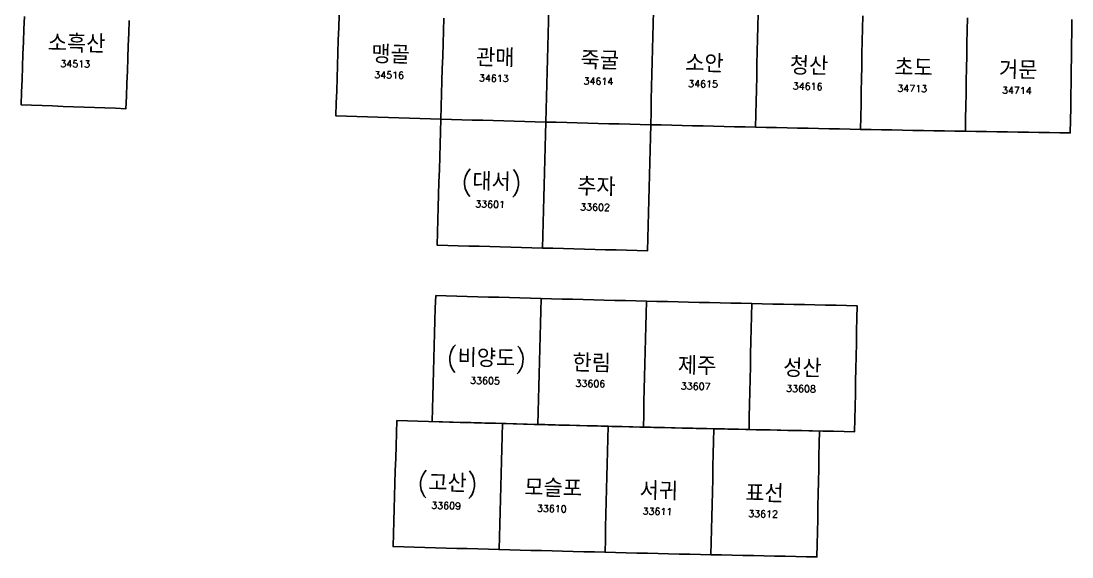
# Model space of a CAD drawing. Header units: millimetres. Extents: x -169652 to 267836, y 63819 to 683520.
# Drawn here: x -169652 to 61783, y 63819 to 181815 of the extents above; entities that cross this region are included whole.
import ezdxf
from ezdxf.enums import TextEntityAlignment as Align

# ---------------------------------------------------------------- set-up
doc = ezdxf.new("R2010")
doc.units = ezdxf.units.MM
for name, color, linetype in [('G50', 7, 'CONTINUOUS'), ('N50000', 7, 'CONTINUOUS'), ('T50000', 250, 'CONTINUOUS')]:
    doc.layers.add(name, color=color, linetype=linetype)
doc.styles.add('GHS', font='romans.shx', dxfattribs={"bigfont": 'GHS.SHX'})

msp = doc.modelspace()

# ---------------------------------------------------------------- linework, layer by layer
at = {"layer": 'G50', "linetype": 'Continuous'}
for points in [[(-76550.01, 182420.01), (-76631.7, 179645.45), (-76713.35, 176870.9), (-76794.96, 174096.37), (-76876.53, 171321.83), (-76958, 168547.3), (-77039.46, 165772.8), (-77120.85, 162998.29), (-77202.17, 160223.79), (-79513, 160291.79), (-81823.85, 160360.36), (-84134.7, 160429.5), (-86445.6, 160499.2), (-88756.5, 160569.47), (-91067.43, 160640.3), (-93378.38, 160711.7), (-95689.33, 160783.67), (-98000.34, 160856.2), (-100311.34, 160929.3), (-100223.21, 163704.05), (-100135.01, 166478.81), (-100046.77, 169253.57), (-99958.46, 172028.34), (-99870.11, 174803.11), (-99781.65, 177577.9), (-99693.19, 180352.7), (-99604.66, 183127.49)], [(-53422.38, 184543.61), (-53497.31, 181769.26), (-53572.19, 178994.93), (-53647.02, 176220.61), (-53721.8, 173446.3), (-53796.54, 170671.99), (-53871.23, 167897.7), (-53945.87, 165123.42), (-54020.46, 162349.13), (-54095, 159574.86), (-56405.63, 159637.21), (-58716.29, 159700.12), (-61026.95, 159763.6), (-63337.64, 159827.64), (-65648.34, 159892.25), (-67959.08, 159957.43), (-70269.82, 160023.17), (-72580.59, 160089.47), (-74891.37, 160156.34), (-77202.18, 160223.79), (-77120.84, 162998.28), (-77039.45, 165772.8), (-76958.01, 168547.3), (-76876.51, 171321.83), (-76794.96, 174096.36), (-76713.37, 176870.9), (-76631.72, 179645.45), (-76550, 182420)], [(-30378.3, 183949.37), (-30446.4, 181175.25), (-30514.46, 178401.11), (-30582.48, 175627), (-30650.45, 172852.89), (-30718.37, 170078.8), (-30786.26, 167304.71), (-30854.1, 164530.63), (-30921.89, 161756.56), (-30989.64, 158982.5), (-33300.1, 159039.19), (-35610.58, 159096.45), (-37921.07, 159154.27), (-40231.57, 159212.66), (-42542.1, 159271.61), (-44852.65, 159331.13), (-47163.21, 159391.22), (-49473.79, 159451.87), (-51784.39, 159513.08), (-54095, 159574.86), (-54020.46, 162349.13), (-53945.87, 165123.42), (-53871.23, 167897.7), (-53796.54, 170671.99), (-53721.8, 173446.3), (-53647.02, 176220.61), (-53572.19, 178994.93), (-53497.31, 181769.26), (-53422.38, 184543.61)], [(-7335.84, 183411.84), (-7397.12, 180637.9), (-7458.36, 177863.96), (-7519.57, 175090.03), (-7580.73, 172316.11), (-7641.85, 169542.2), (-7702.94, 166768.3), (-7763.98, 163994.41), (-7824.99, 161220.53), (-7885.94, 158446.66), (-10196.24, 158497.7), (-12506.56, 158549.31), (-14816.89, 158601.47), (-17127.24, 158654.21), (-19437.6, 158707.51), (-21747.98, 158761.39), (-24058.37, 158815.81), (-26368.78, 158870.81), (-28679.2, 158926.37), (-30989.64, 158982.5), (-30921.89, 161756.56), (-30854.1, 164530.63), (-30786.26, 167304.71), (-30718.37, 170078.8), (-30650.45, 172852.89), (-30582.48, 175627), (-30514.46, 178401.11), (-30446.4, 181175.25), (-30378.3, 183949.37)], [(15705.15, 182930.99), (15650.69, 180157.2), (15596.26, 177383.44), (15541.87, 174609.67), (15487.51, 171835.92), (15433.19, 169062.17), (15378.9, 166288.44), (15324.65, 163514.72), (15270.44, 160741.01), (15216.26, 157967.3), (12906.1, 158012.7), (10595.93, 158058.66), (8285.74, 158105.18), (5975.54, 158152.27), (3665.33, 158199.93), (1355.11, 158248.14), (-955.14, 158296.92), (-3265.39, 158346.27), (-5575.66, 158396.18), (-7885.94, 158446.66), (-7824.99, 161220.53), (-7763.98, 163994.41), (-7702.94, 166768.3), (-7641.85, 169542.2), (-7580.73, 172316.11), (-7519.57, 175090.03), (-7458.36, 177863.96), (-7397.12, 180637.9), (-7335.84, 183411.84)], [(38744.85, 182506.76), (38697.2, 179733.13), (38649.58, 176959.5), (38602, 174185.89), (38554.45, 171412.29), (38506.92, 168638.69), (38459.43, 165865.11), (38411.96, 163091.53), (38364.53, 160317.98), (38317.13, 157544.42), (36007.1, 157584.17), (33697.05, 157624.48), (31387, 157665.36), (29076.92, 157706.8), (26766.85, 157748.81), (24456.75, 157791.38), (22146.65, 157834.51), (19836.53, 157878.21), (17526.4, 157922.47), (15216.26, 157967.3), (15270.44, 160741.01), (15324.65, 163514.72), (15378.9, 166288.44), (15433.19, 169062.17), (15487.51, 171835.92), (15541.87, 174609.67), (15596.26, 177383.44), (15650.69, 180157.2), (15705.15, 182930.99)], [(-145822.66, 181937.57), (-145924.81, 179162.23), (-146026.88, 176386.9), (-146128.91, 173611.57), (-146230.86, 170836.24), (-146332.74, 168060.93), (-146434.56, 165285.62), (-146536.32, 162510.31), (-148847.82, 162595.32), (-151159.34, 162680.89), (-153470.89, 162767.03), (-155782.46, 162853.74), (-158094.07, 162941.01), (-160405.68, 163028.85), (-162717.34, 163117.26), (-165029.02, 163206.24), (-167340.71, 163295.77), (-169652.44, 163385.89), (-169543.87, 166161.5), (-169435.23, 168937.11), (-169326.52, 171712.74), (-169217.74, 174488.37), (-169108.89, 177264), (-168999.97, 180039.64), (-168890.97, 182815.29)], [(61783.41, 182139.16), (61742.57, 179365.65), (61701.77, 176592.15), (61660.98, 173818.67), (61620.23, 171045.19), (61579.49, 168271.72), (61538.8, 165498.27), (61498.11, 162724.82), (61457.47, 159951.39), (61416.84, 157177.96), (59106.91, 157212.07), (56796.99, 157246.75), (54487.04, 157281.97), (52177.09, 157317.78), (49867.12, 157354.14), (47557.14, 157391.07), (45247.16, 157428.56), (42937.16, 157466.62), (40627.15, 157505.24), (38317.13, 157544.42), (38364.53, 160317.98), (38411.96, 163091.53), (38459.43, 165865.11), (38506.92, 168638.69), (38554.45, 171412.29), (38602, 174185.89), (38649.58, 176959.5), (38697.2, 179733.13), (38744.85, 182506.76)]]:
    msp.add_lwpolyline(points, dxfattribs=at)
for points in [[(-77202.18, 160223.79), (-74891.37, 160156.34), (-72580.59, 160089.47), (-70269.82, 160023.17), (-67959.08, 159957.43), (-65648.34, 159892.25), (-63337.64, 159827.64), (-61026.95, 159763.6), (-58716.29, 159700.12), (-56405.63, 159637.21), (-54095, 159574.86), (-54169.49, 156800.6), (-54243.93, 154026.35), (-54318.33, 151252.11), (-54392.68, 148477.88), (-54466.97, 145703.65), (-54541.23, 142929.43), (-54615.43, 140155.22), (-54689.58, 137381.01), (-54763.69, 134606.83), (-54837.75, 131832.64), (-57155.15, 131894.76), (-59472.57, 131957.45), (-61790.01, 132020.7), (-64107.47, 132084.52), (-66424.95, 132148.9), (-68742.45, 132213.84), (-71059.96, 132279.35), (-73377.5, 132345.42), (-75695.06, 132412.06), (-78012.63, 132479.25), (-77931.82, 135253.67), (-77850.96, 138028.09), (-77770.06, 140802.53), (-77689.08, 143576.97), (-77608.07, 146351.42), (-77526.99, 149125.88), (-77445.86, 151900.34), (-77364.69, 154674.81), (-77283.46, 157449.29)], [(-54095, 159574.86), (-51784.39, 159513.08), (-49473.79, 159451.87), (-47163.21, 159391.22), (-44852.65, 159331.13), (-42542.1, 159271.61), (-40231.57, 159212.66), (-37921.07, 159154.27), (-35610.58, 159096.45), (-33300.1, 159039.19), (-30989.64, 158982.5), (-31057.35, 156208.45), (-31125.01, 153434.41), (-31192.63, 150660.37), (-31260.2, 147886.34), (-31327.74, 145112.33), (-31395.22, 142338.33), (-31462.67, 139564.33), (-31530.06, 136790.34), (-31597.41, 134016.36), (-31664.72, 131242.4), (-33981.95, 131298.88), (-36299.18, 131355.93), (-38616.44, 131413.56), (-40933.72, 131471.73), (-43251.02, 131530.48), (-45568.32, 131589.78), (-47885.65, 131649.65), (-50203, 131710.08), (-52520.36, 131771.08), (-54837.75, 131832.64), (-54763.69, 134606.83), (-54689.58, 137381.01), (-54615.43, 140155.22), (-54541.23, 142929.43), (-54466.97, 145703.65), (-54392.68, 148477.88), (-54318.33, 151252.11), (-54243.93, 154026.35), (-54169.49, 156800.6)], [(-78335.33, 121381.67), (-76015.06, 121314.57), (-73694.8, 121248.03), (-71374.57, 121182.06), (-69054.36, 121116.64), (-66734.16, 121051.79), (-64413.99, 120987.51), (-62093.83, 120923.79), (-59773.69, 120860.63), (-57453.58, 120798.03), (-55133.48, 120736), (-55207.3, 117961.86), (-55281.07, 115187.72), (-55354.78, 112413.6), (-55428.45, 109639.49), (-55502.07, 106865.38), (-55575.63, 104091.29), (-55649.16, 101317.2), (-55722.63, 98543.13), (-55796.06, 95769.05), (-55869.43, 92994.99), (-58196.23, 93056.79), (-60523.06, 93119.16), (-62849.84, 93184.15), (-65176.76, 93245.58), (-67503.65, 93309.62), (-69830.55, 93374.22), (-72157.48, 93439.4), (-74484.42, 93505.13), (-76811.38, 93571.42), (-79138.37, 93638.27), (-79058.31, 96412.57), (-78978.19, 99186.88), (-78898.02, 101961.21), (-78817.79, 104735.54), (-78737.52, 107509.87), (-78576.81, 113058.56), (-78496.37, 115832.92), (-78415.87, 118607.29)], [(-86895.14, 93865.17), (-84568.09, 93796.45), (-82241.05, 93728.28), (-79914.03, 93660.68), (-77587.04, 93593.64), (-75260.07, 93527.17), (-72933.12, 93461.25), (-70606.19, 93395.89), (-68279.28, 93331.09), (-65952.39, 93266.86), (-63625.46, 93206.19), (-63701.07, 90429.06), (-63776.57, 87654.93), (-63852.03, 84880.82), (-63927.43, 82106.71), (-64002.79, 79332.61), (-64078.09, 76558.53), (-64153.34, 73784.44), (-64228.55, 71010.37), (-64303.69, 68236.3), (-64378.79, 65462.25), (-66712.33, 65525.68), (-69045.88, 65589.68), (-71379.46, 65654.22), (-73713.06, 65719.33), (-76046.68, 65785), (-78380.31, 65851.23), (-80713.97, 65918.02), (-83047.65, 65985.36), (-85381.36, 66053.27), (-87715.08, 66121.73), (-87633.34, 68896.03), (-87551.54, 71670.36), (-87469.68, 74444.68), (-87387.77, 77219.01), (-87305.8, 79993.35), (-87223.78, 82767.7), (-87141.7, 85542.06), (-87059.57, 88316.42), (-86977.38, 91090.79)], [(-63625.46, 93206.19), (-61298.67, 93140.07), (-58971.84, 93077.52), (-56645.03, 93015.52), (-54318.24, 92954.1), (-51991.46, 92893.23), (-49664.71, 92832.92), (-47337.98, 92773.17), (-45011.26, 92713.97), (-42684.56, 92655.35), (-40357.88, 92597.29), (-40426.76, 89823.38), (-40495.58, 87049.49), (-40564.37, 84275.6), (-40633.1, 81501.72), (-40701.79, 78727.85), (-40770.43, 75953.99), (-40839.03, 73180.14), (-40907.58, 70406.3), (-40976.08, 67632.46), (-41044.54, 64858.64), (-43377.88, 64916.48), (-45711.24, 64974.9), (-48044.62, 65033.86), (-50378.01, 65093.39), (-52711.43, 65153.47), (-55044.86, 65214.1), (-57378.31, 65275.3), (-59711.79, 65337.06), (-62045.28, 65399.38), (-64378.79, 65462.25), (-64303.69, 68236.3), (-64228.55, 71010.37), (-64153.34, 73784.44), (-64078.09, 76558.53), (-64002.79, 79332.61), (-63927.43, 82106.71), (-63852.03, 84880.82), (-63776.57, 87654.93), (-63701.07, 90429.06)], [(-40357.88, 92597.29), (-38031.23, 92539.78), (-35704.58, 92482.83), (-33377.95, 92426.45), (-31051.35, 92370.62), (-28724.77, 92315.35), (-26398.19, 92260.65), (-24071.63, 92206.5), (-21745.1, 92152.91), (-19418.58, 92099.9), (-17092.07, 92047.43), (-17154.27, 89273.73), (-17216.42, 86500.04), (-17278.53, 83726.36), (-17340.6, 80952.69), (-17402.63, 78179.04), (-17464.61, 75405.38), (-17526.56, 72631.73), (-17588.47, 69858.11), (-17650.33, 67084.48), (-17712.15, 64310.87), (-20045.31, 64363.13), (-22378.49, 64415.95), (-24711.68, 64469.34), (-27044.9, 64523.27), (-29378.12, 64577.78), (-31711.37, 64632.83), (-34044.64, 64688.45), (-36377.93, 64744.62), (-38711.23, 64801.35), (-41044.54, 64858.64), (-40976.08, 67632.46), (-40907.58, 70406.3), (-40839.03, 73180.14), (-40770.43, 75953.99), (-40701.79, 78727.85), (-40633.1, 81501.72), (-40564.37, 84275.6), (-40495.58, 87049.49), (-40426.76, 89823.38)], [(-17092.07, 92047.43), (-14765.58, 91995.52), (-12439.11, 91944.18), (-10112.65, 91893.4), (-7786.21, 91843.17), (-5459.78, 91793.51), (-3133.37, 91744.4), (-806.98, 91695.86), (1519.4, 91647.88), (3845.76, 91600.45), (6172.11, 91553.59), (6116.59, 88780.07), (6061.1, 86006.57), (6005.66, 83233.07), (5950.24, 80459.59), (5894.87, 77686.12), (5839.54, 74912.65), (5784.24, 72139.19), (5728.98, 69365.76), (5673.75, 66592.32), (5618.57, 63818.89), (3285.57, 63865.58), (952.54, 63912.83), (-1380.49, 63960.62), (-3713.53, 64008.99), (-6046.6, 64057.91), (-8379.67, 64107.38), (-10712.77, 64157.41), (-13045.88, 64208.01), (-15379.01, 64259.16), (-17712.15, 64310.87), (-17650.33, 67084.48), (-17588.47, 69858.11), (-17526.56, 72631.73), (-17464.61, 75405.38), (-17402.63, 78179.04), (-17340.6, 80952.69), (-17278.53, 83726.36), (-17216.42, 86500.04), (-17154.27, 89273.73)]]:
    msp.add_lwpolyline(points, close=True, dxfattribs=at)
at = {"layer": 'G50'}
for points in [[(-55133.48, 120736), (-52813.41, 120674.53), (-50493.35, 120613.62), (-48173.31, 120553.27), (-45853.29, 120493.49), (-43533.28, 120434.27), (-41213.29, 120375.61), (-38893.32, 120317.51), (-36573.37, 120259.98), (-34253.44, 120203.01), (-31933.52, 120146.6), (-32000.61, 117372.68), (-32067.66, 114598.77), (-32134.66, 111824.86), (-32201.61, 109050.96), (-32268.52, 106277.08), (-32335.39, 103503.2), (-32402.22, 100729.33), (-32469, 97955.47), (-32535.73, 95181.62), (-32602.42, 92407.77), (-34929.04, 92463.97), (-37255.68, 92520.73), (-39582.33, 92578.05), (-41909, 92635.93), (-44235.7, 92694.38), (-46562.41, 92753.37), (-48889.13, 92812.94), (-51215.88, 92873.06), (-53542.65, 92933.74), (-55869.43, 92994.99), (-55796.06, 95769.05), (-55722.63, 98543.13), (-55649.16, 101317.2), (-55575.63, 104091.29), (-55502.07, 106865.38), (-55428.45, 109639.49), (-55354.78, 112413.6), (-55281.07, 115187.72), (-55207.3, 117961.86)], [(-31933.52, 120146.6), (-29613.63, 120090.76), (-27293.74, 120035.48), (-24973.87, 119980.75), (-22654.03, 119926.59), (-20334.19, 119873), (-18014.38, 119819.97), (-15694.58, 119767.49), (-13374.8, 119715.58), (-11055.03, 119664.23), (-8735.28, 119613.46), (-8795.64, 116839.72), (-8855.98, 114066.01), (-8916.26, 111292.29), (-8976.51, 108518.6), (-9036.72, 105744.91), (-9096.88, 102971.23), (-9157.02, 100197.55), (-9217.11, 97423.89), (-9277.16, 94650.23), (-9337.17, 91876.59), (-11663.62, 91927.19), (-13990.08, 91978.34), (-16316.57, 92030.07), (-18643.07, 92082.34), (-20969.59, 92135.18), (-23296.12, 92188.58), (-25622.66, 92242.54), (-27949.23, 92297.05), (-30275.82, 92352.14), (-32602.42, 92407.77), (-32535.73, 95181.62), (-32469, 97955.47), (-32402.22, 100729.33), (-32335.39, 103503.2), (-32268.52, 106277.08), (-32201.61, 109050.96), (-32134.66, 111824.86), (-32067.66, 114598.77), (-32000.61, 117372.68)], [(-8735.28, 119613.46), (-6415.54, 119563.23), (-4095.82, 119513.56), (-1776.11, 119464.47), (543.58, 119415.94), (2863.25, 119367.96), (5182.92, 119320.55), (7502.56, 119273.7), (9822.2, 119227.4), (12141.82, 119181.67), (14461.42, 119136.51), (14407.77, 116362.96), (14354.16, 113589.41), (14300.58, 110815.88), (14247.03, 108042.35), (14193.52, 105268.83), (14140.05, 102495.33), (14086.61, 99721.83), (14033.2, 96948.36), (13979.84, 94174.88), (13926.5, 91401.41), (11600.2, 91446.41), (9273.89, 91491.97), (6947.56, 91538.09), (4621.21, 91584.76), (2294.85, 91632.01), (-31.52, 91679.8), (-2357.91, 91728.16), (-4684.31, 91777.08), (-7010.73, 91826.56), (-9337.17, 91876.59), (-9277.16, 94650.23), (-9217.11, 97423.89), (-9157.02, 100197.55), (-9096.88, 102971.23), (-9036.72, 105744.91), (-8976.51, 108518.6), (-8916.26, 111292.29), (-8855.98, 114066.01), (-8795.64, 116839.72)]]:
    msp.add_lwpolyline(points, close=True, dxfattribs=at)

# ---------------------------------------------------------------- texts
at = {"layer": 'N50000', "style": 'GHS'}
for s, rotation, p in [('34513', 358.88, (-160998.27, 171682.71)), ('33601', 358.89, (-69637.14, 140773.39)), ('33605', 358.9, (-70766.8, 101932.48)), ('33609', 358.9, (-79323.86, 74416.15))]:
    msp.add_text(s, height=1528.44, rotation=rotation, dxfattribs=at).set_placement(p)
at = {"layer": 'N50000', "color": 7, "style": 'GHS'}
for s, rotation, p in [('34516', 358.88, (-91864.15, 169223.79)), ('34613', 358.88, (-68823.88, 168517.89)), ('34614', 358.88, (-45785.59, 167868.76)), ('34615', 358.88, (-22749.06, 167276.39)), ('34616', 358.88, (285.84, 166740.73)), ('34713', 358.88, (23319.26, 166261.75)), ('34714', 358.88, (46351.38, 165839.44)), ('33602', 358.89, (-46530.69, 140126.54)), ('33606', 358.9, (-47565.68, 101288.9)), ('33607', 358.9, (-24366.46, 100701.6)), ('33608', 358.9, (-1168.96, 100170.54)), ('33610', 358.9, (-56054.91, 73759.27)), ('33611', 358.9, (-32788.07, 73152.47)), ('33612', 358.9, (-9523, 72604.71))]:
    msp.add_text(s, height=1528.44, rotation=rotation, dxfattribs=at).set_placement(p)
at = {"layer": 'T50000', "style": 'GHS'}
for s, rotation, p in [('소흑산', 358.88, (-157395.59, 177071.03)), ('맹골', 358.88, (-88262.69, 174610.48)), ('관매', 358.88, (-65222.83, 173904.03)), ('죽굴', 358.88, (-42184.93, 173254.34)), ('소안', 358.88, (-19148.8, 172661.43)), ('청산', 358.88, (3885.71, 172125.21)), ('초도', 358.88, (26918.75, 171645.68)), ('거문', 358.88, (49950.48, 171222.8)), ('(대서)', 358.88, (-66036.75, 146160.01)), ('추자', 358.89, (-42930.69, 145512.6)), ('(비양도)', 358.89, (-67167.34, 107319.77)), ('한림', 358.9, (-43966.62, 106675.64)), ('제주', 358.9, (-20767.8, 106087.77)), ('성산', 358.9, (2429.3, 105556.15)), ('(고산)', 358.9, (-75724.93, 79804.11)), ('모슬포', 358.9, (-52456.38, 79146.67)), ('서귀', 358.9, (-29189.95, 78539.31)), ('표선', 358.9, (-5925.28, 77990.99))]:
    msp.add_text(s, height=4000, rotation=rotation, dxfattribs=at).set_placement(p, align=Align.MIDDLE)

doc.saveas('drawing.dxf')
